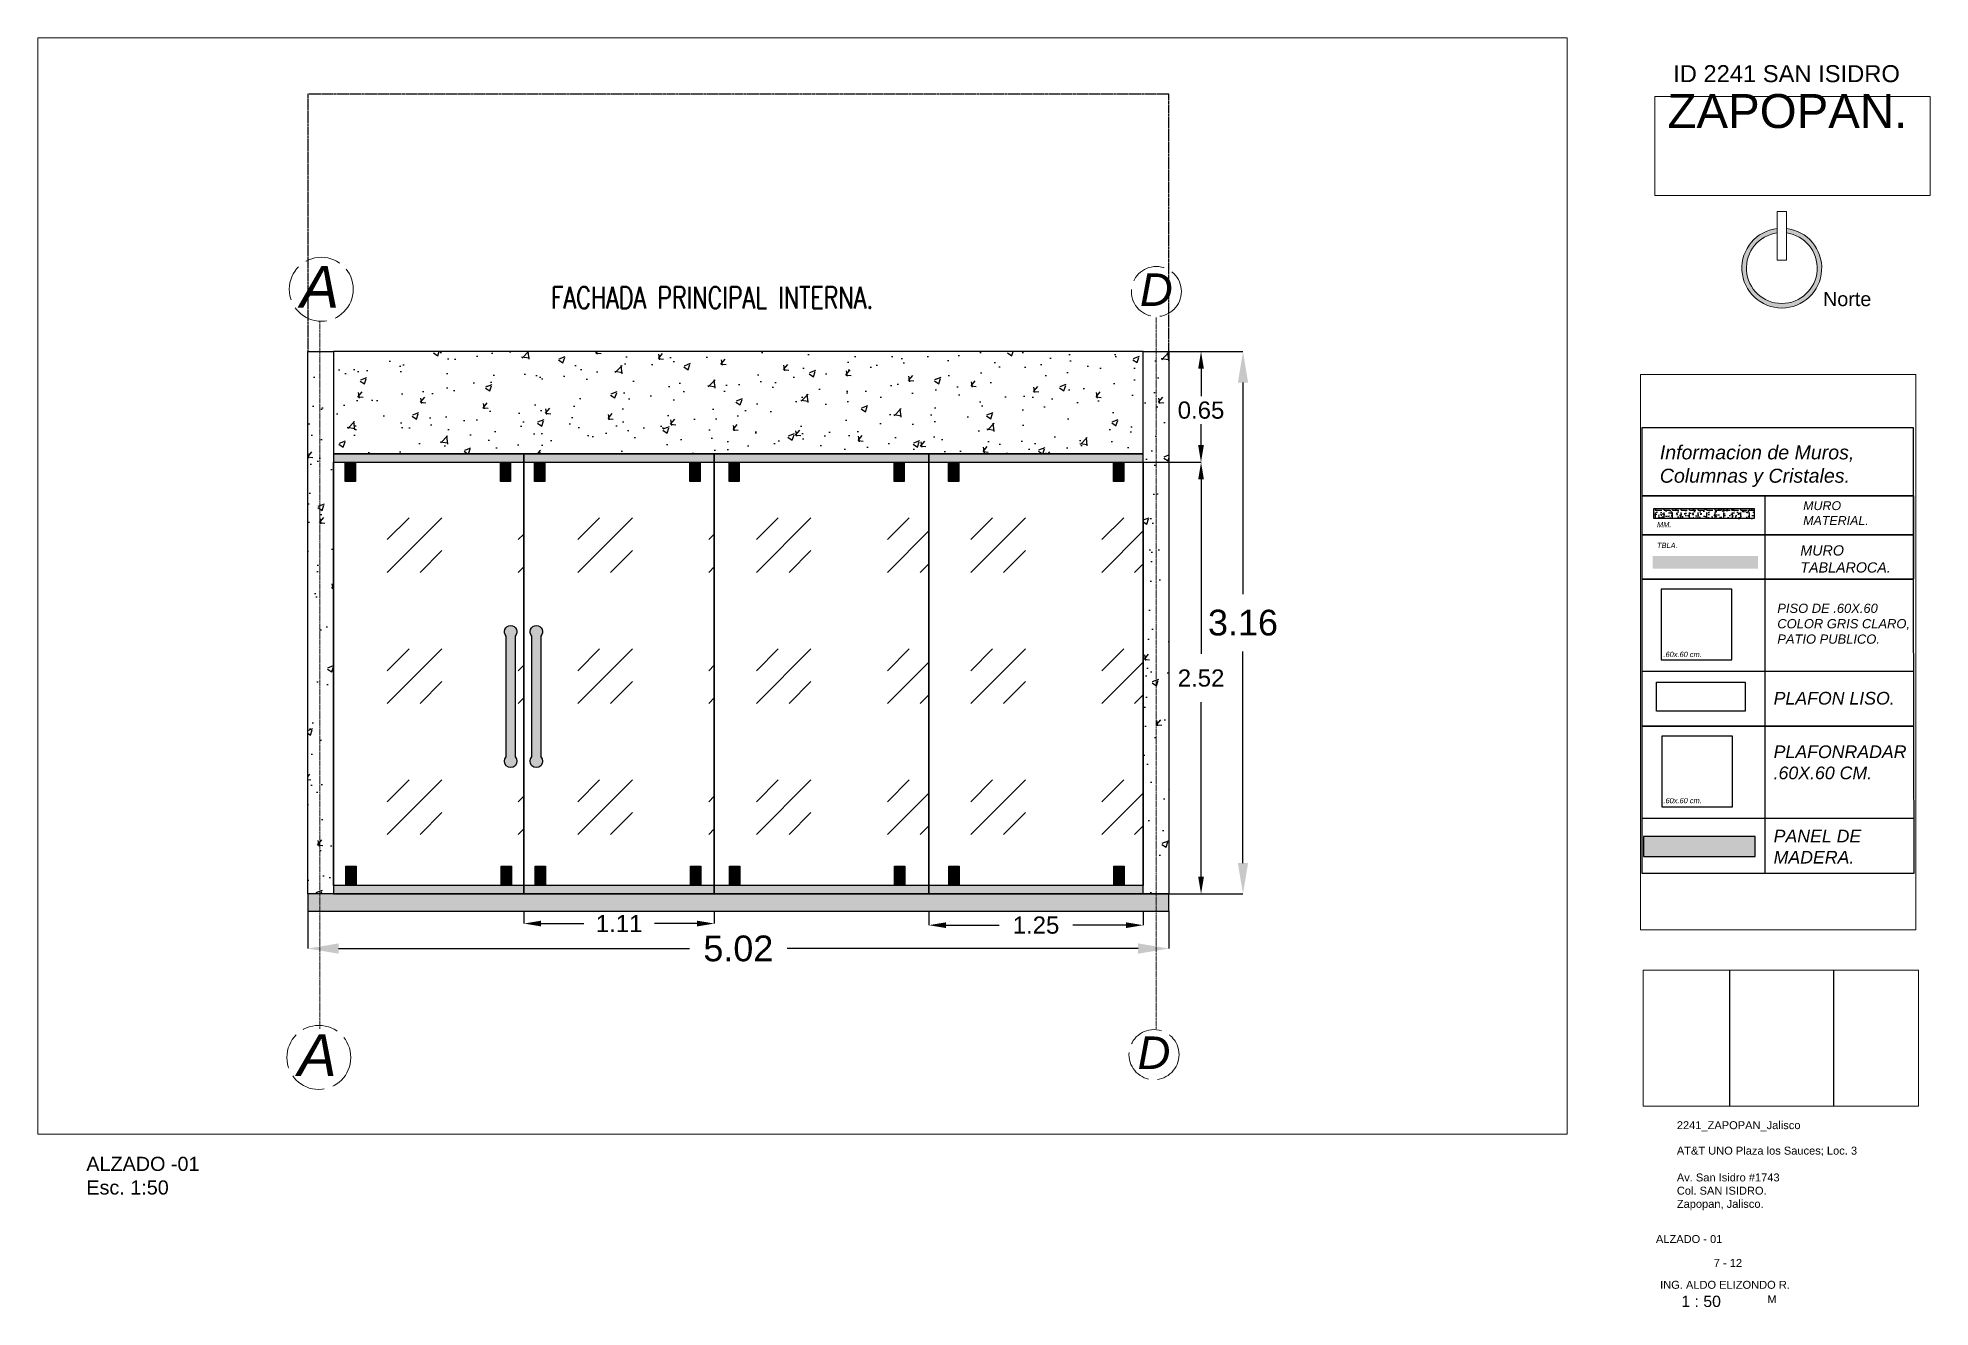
# Paper-space layout 'ARQ-07' of a CAD drawing. Header units: millimetres. Extents: x 82.4 to 166, y 72 to 128.1.
# The model-space entities are those that its viewports show. They can reach past a viewport. Long polylines and large blocks are cut down to what shows.
import ezdxf

# ---------------------------------------------------------------- set-up
doc = ezdxf.new("R2010")
doc.units = ezdxf.units.MM
doc.linetypes.add('ACAD_ISO02W100', pattern=[15, 12, -3])
doc.linetypes.add('X-PP-NEW$0$BBVA_Pyme_DZ Sinaloa_PP$0$HIDDEN', pattern=[0.375, 0.25, -0.125])
for name, color, linetype, lineweight in [('COTAS', 161, 'ACAD_ISO02W100', 20), ('INFORMACION DE AREAS', 252, 'Continuous', 18), ('SOLAPA', 250, 'Continuous', 18)]:
    doc.layers.add(name, color=color, linetype=linetype, lineweight=lineweight)
for name, color, linetype in [('CUADRO IMFORMATIVO', 93, 'Continuous'), ('IMAGENES', 191, 'Continuous'), ('MEDIDAS.', 75, 'Continuous'), ('MUROS ACABADO.', 201, 'Continuous'), ('TRAZO ARQUITECTONICO', 251, 'Continuous')]:
    doc.layers.add(name, color=color, linetype=linetype)
doc.styles.add('ROMANS', font='romans.shx', dxfattribs={"width": 0.75})
doc.styles.get("Standard").update_dxf_attribs({"font": 'arial.ttf'})
doc.dimstyles.get("Standard").update_dxf_attribs({"dimtxt": 0.15, "dimasz": 0.18, "dimexe": 0.18, "dimexo": 0.0625, "dimgap": 0.09, "dimtad": 0, "dimtih": 1, "dimtoh": 1, "dimzin": 0, "dimdsep": 46, "dimtxsty": 'Standard', "dimblk2": 'ARCHTICK', "dimcen": 0.09, "dimadec": 0, "dimazin": 0, "dimtfac": 1, "dimtofl": 0, "dimtmove": 0, "dimatfit": 3, "dimfxl": 1, "dimtolj": 1, "dimtzin": 0, "dimarcsym": 0})
picture_1 = doc.add_image_def('image23.png', size_in_pixel=(483, 660))
pattern_1 = [(49.99999999999999, (0, 0), (0.364369337992008, -0.03187817107780617), [0.0381, -0.4191]), (355, (0, 0), (-0.07048684284993868, 0.3821136904780703), [0.03048, -0.33528116834]), (100.4514447, (0.030364014, -0.002656507), (0.2938824941807066, 0.3502355038243902), [0.0323800176, -0.3561804892]), (46.18420000000002, (0, 0.1016), (0.5421580817842598, -0.0840846558654543), [0.05714999999999999, -0.6286499999999999]), (96.63555760999996, (0.0451798, 0.09459300000000001), (0.474808268103006, 0.4948522491954431), [0.04857004628, -0.53427121632]), (351.1841511700001, (0, 0.1016), (0.4748082681299541, 0.4948522491710653), [0.04571993414, -0.50291946384]), (21, (0.0508, 0.0762), (0.303228782538265, -0.2045303963741752), [0.0381, -0.4191]), (326.0000000000001, (0.0508, 0.0762), (0.1236040566952941, 0.3683759322446385), [0.03048, -0.33528]), (71.45144499999999, (0.0760690652, 0.0591558002), (0.4268328385574323, 0.1638455377718105), [0.03238001760000001, -0.3561798752]), (37.50000000000001, (0, 0), (0.006177206501183633, 0.1691100777463062), [0, -0.331216, 0, -0.34036, 0, -0.33655]), (7.499999999999999, (0, 0), (0.1336393250206115, 0.200361149636239), [0, -0.194056, 0, -0.323596, 0, -0.12827]), (327.5, (-0.113284, 0), (0.2711811903337428, -0.01145748798534689), [0, -0.127, 0, -0.39624, 0, -0.52578]), (317.5, (-0.164084, 0), (0.2962583627720361, 0.05085298206666606), [0, -0.1651, 0, -0.263144, 0, -0.37338])]
pattern_2 = [(45, (-88.43258126875298, 79.85819233107304), (0.7636753236814714, -7.993605777301127e-17), [0.45, -0.63]), (45, (-88.24166246875211, 79.85819233107304), (0.7636753236814714, -7.993605777301127e-17), [0.18, -0.8999999999999999]), (45, (-88.43258126875298, 80.049111131073), (0.7636753236814714, -7.993605777301127e-17), [0.18, -0.8999999999999999])]

# ---------------------------------------------------------------- blocks, each defined once
blk = doc.blocks.new('*D197')
at = {"layer": 'Defpoints', "color": 0, "transparency": 16777216}
for p in [(10966.15954034265, 3833.08188689311), (10966.15954034265, 3829.92188689311), (10966.59089951956, 3829.92188689311)]:
    blk.add_point(p, dxfattribs=at)
at = {"layer": 'MEDIDAS.', "color": 0, "lineweight": -2, "transparency": 16777216}
for p, q in [((10966.15954034265, 3833.08188689311), (10966.59089951956, 3833.08188689311)), ((10966.59089951956, 3832.90188689311), (10966.59089951956, 3831.668524000886)), ((10966.59089951956, 3830.10188689311), (10966.59089951956, 3831.335249785334)), ((10966.15954034265, 3829.92188689311), (10966.59089951956, 3829.92188689311))]:
    blk.add_line(p, q, dxfattribs=at)
at = {"layer": 'MEDIDAS.', "color": 0, "transparency": 16777216}
for points in [[(10966.56089951956, 3832.90188689311), (10966.62089951956, 3832.90188689311), (10966.59089951956, 3833.08188689311)], [(10966.56089951956, 3830.10188689311), (10966.62089951956, 3830.10188689311), (10966.59089951956, 3829.92188689311)]]:
    blk.add_solid(points, dxfattribs=at)
at = {"layer": 'MEDIDAS.', "color": 0, "transparency": 16777216, "insert": (10966.59089951956, 3831.501886893112), "char_height": 0.15, "attachment_point": 5}
blk.add_mtext('\\A1;3.16', dxfattribs=at)
blk = doc.blocks.new('_ArchTick')
at = {"color": 0, "linetype": 'ByBlock', "const_width": 0.15}
blk.add_lwpolyline([(-0.5, -0.5), (0.5, 0.5)], dxfattribs=at)
blk = doc.blocks.new('*D198')
at = {"layer": 'Defpoints', "color": 0, "transparency": 16777216}
for p in [(10966.15954034265, 3833.08188689311), (10966.3463416941, 3833.08188689311), (10966.16158639958, 3832.436886893111)]:
    blk.add_point(p, dxfattribs=at)
at = {"layer": 'MEDIDAS.', "color": 0, "lineweight": -2, "transparency": 16777216}
for p, q in [((10966.15954034265, 3833.08188689311), (10966.3463416941, 3833.08188689311)), ((10966.3463416941, 3832.98188689311), (10966.3463416941, 3832.821559504755)), ((10966.3463416941, 3832.53688689311), (10966.3463416941, 3832.65944490721)), ((10966.16158639958, 3832.436886893111), (10966.3463416941, 3832.436886893111))]:
    blk.add_line(p, q, dxfattribs=at)
at = {"layer": 'MEDIDAS.', "color": 0, "transparency": 16777216}
for points in [[(10966.32967502744, 3832.98188689311), (10966.36300836077, 3832.98188689311), (10966.3463416941, 3833.08188689311)], [(10966.32967502744, 3832.53688689311), (10966.36300836077, 3832.53688689311), (10966.3463416941, 3832.436886893111)]]:
    blk.add_solid(points, dxfattribs=at)
at = {"layer": 'MEDIDAS.', "color": 0, "transparency": 16777216, "insert": (10966.3463416941, 3832.740502205984), "char_height": 0.1, "attachment_point": 5}
blk.add_mtext('\\A1;0.65', dxfattribs=at)
blk = doc.blocks.new('*D199')
at = {"layer": 'Defpoints', "color": 0, "transparency": 16777216}
for p in [(10966.00954034265, 3832.436886893111), (10966.00954034265, 3829.92188689311), (10966.34652898468, 3829.92188689311)]:
    blk.add_point(p, dxfattribs=at)
at = {"layer": 'MEDIDAS.', "color": 0, "lineweight": -2, "transparency": 16777216}
for p, q in [((10966.00954034265, 3832.436886893111), (10966.34652898468, 3832.436886893111)), ((10966.34652898468, 3832.336886893111), (10966.34652898468, 3831.320444191882)), ((10966.34652898468, 3830.02188689311), (10966.34652898468, 3831.038329594338)), ((10966.00954034265, 3829.92188689311), (10966.34652898468, 3829.92188689311))]:
    blk.add_line(p, q, dxfattribs=at)
at = {"layer": 'MEDIDAS.', "color": 0, "transparency": 16777216}
for points in [[(10966.32986231801, 3832.336886893111), (10966.36319565135, 3832.336886893111), (10966.34652898468, 3832.436886893111)], [(10966.32986231801, 3830.02188689311), (10966.36319565135, 3830.02188689311), (10966.34652898468, 3829.92188689311)]]:
    blk.add_solid(points, dxfattribs=at)
at = {"layer": 'MEDIDAS.', "color": 0, "transparency": 16777216, "insert": (10966.34652898468, 3831.179386893112), "char_height": 0.1, "attachment_point": 5}
blk.add_mtext('\\A1;2.52', dxfattribs=at)
blk = doc.blocks.new('*D200')
at = {"layer": 'Defpoints', "color": 0, "transparency": 16777216}
for p in [(10961.13954034265, 3829.821886893109), (10966.15954034265, 3829.821886893109), (10966.15954034265, 3829.603403617609)]:
    blk.add_point(p, dxfattribs=at)
at = {"layer": 'MEDIDAS.', "color": 0, "lineweight": -2, "transparency": 16777216}
for p, q in [((10961.13954034265, 3829.821886893109), (10961.13954034265, 3829.603403617609)), ((10966.15954034265, 3829.821886893109), (10966.15954034265, 3829.603403617609)), ((10961.31954034265, 3829.603403617609), (10963.36549191155, 3829.603403617609)), ((10965.97954034265, 3829.603403617609), (10963.93358877376, 3829.603403617609))]:
    blk.add_line(p, q, dxfattribs=at)
at = {"layer": 'MEDIDAS.', "color": 0, "transparency": 16777216}
for points in [[(10961.31954034265, 3829.633403617609), (10961.31954034265, 3829.573403617609), (10961.13954034265, 3829.603403617609)], [(10965.97954034265, 3829.633403617609), (10965.97954034265, 3829.573403617609), (10966.15954034265, 3829.603403617609)]]:
    blk.add_solid(points, dxfattribs=at)
at = {"layer": 'MEDIDAS.', "color": 0, "transparency": 16777216, "insert": (10963.64954034265, 3829.603403617609), "char_height": 0.15, "attachment_point": 5}
blk.add_mtext('\\A1;5.02', dxfattribs=at)
blk = doc.blocks.new('*D201')
at = {"layer": 'Defpoints', "color": 0, "transparency": 16777216}
for p in [(10964.75954034265, 3829.821886893109), (10966.00954034265, 3829.821886893109), (10966.00954034265, 3829.739716339344)]:
    blk.add_point(p, dxfattribs=at)
at = {"layer": 'MEDIDAS.', "color": 0, "lineweight": -2, "transparency": 16777216}
for p, q in [((10964.75954034265, 3829.821886893109), (10964.75954034265, 3829.739716339344)), ((10966.00954034265, 3829.821886893109), (10966.00954034265, 3829.739716339344)), ((10964.85954034266, 3829.739716339344), (10965.16899464006, 3829.739716339344)), ((10965.90954034265, 3829.739716339344), (10965.60008604525, 3829.739716339344))]:
    blk.add_line(p, q, dxfattribs=at)
at = {"layer": 'MEDIDAS.', "color": 0, "transparency": 16777216}
for points in [[(10964.85954034266, 3829.756383006011), (10964.85954034266, 3829.723049672677), (10964.75954034265, 3829.739716339344)], [(10965.90954034265, 3829.756383006011), (10965.90954034265, 3829.723049672677), (10966.00954034265, 3829.739716339344)]]:
    blk.add_solid(points, dxfattribs=at)
at = {"layer": 'MEDIDAS.', "color": 0, "transparency": 16777216, "insert": (10965.38454034265, 3829.739716339344), "char_height": 0.1, "attachment_point": 5}
blk.add_mtext('\\A1;1.25', dxfattribs=at)
blk = doc.blocks.new('*D202')
at = {"layer": 'Defpoints', "color": 0, "transparency": 16777216}
for p in [(10962.39954034265, 3829.821886893109), (10963.50954034265, 3829.821886893109), (10962.39954034265, 3829.749245600725)]:
    blk.add_point(p, dxfattribs=at)
at = {"layer": 'MEDIDAS.', "color": 0, "lineweight": -2, "transparency": 16777216}
for p, q in [((10962.39954034265, 3829.821886893109), (10962.39954034265, 3829.749245600725)), ((10963.50954034265, 3829.821886893109), (10963.50954034265, 3829.749245600725)), ((10962.49954034265, 3829.749245600725), (10962.74902192519, 3829.749245600725)), ((10963.40954034265, 3829.749245600725), (10963.16005876012, 3829.749245600725))]:
    blk.add_line(p, q, dxfattribs=at)
at = {"layer": 'MEDIDAS.', "color": 0, "transparency": 16777216}
for points in [[(10962.49954034265, 3829.765912267392), (10962.49954034265, 3829.732578934058), (10962.39954034265, 3829.749245600725)], [(10963.40954034265, 3829.765912267392), (10963.40954034265, 3829.732578934058), (10963.50954034265, 3829.749245600725)]]:
    blk.add_solid(points, dxfattribs=at)
at = {"layer": 'MEDIDAS.', "color": 0, "transparency": 16777216, "insert": (10962.95454034265, 3829.749245600725), "char_height": 0.1, "attachment_point": 5}
blk.add_mtext('\\A1;1.11', dxfattribs=at)

msp = doc.modelspace()

# ---------------------------------------------------------------- hatches: boundary and pattern name
at = {"layer": 'CUADRO IMFORMATIVO'}
h = msp.add_hatch(dxfattribs=at)
h.set_pattern_fill('ANGLE', color=151, scale=0.01038536898508399)
h.set_pattern_definition([(0, (-11794.83589607991, -4063.511164120946), (0, 0.0725418023608117), [0.05275767444422669, -0.01978412791658501]), (90, (-11794.83589607991, -4063.511164120946), (-0.0725418023608117, 4.441904303277398e-18), [0.05275767444422669, -0.01978412791658501])])
h.paths.add_polyline_path([(10996.89496917255, 3821.204178518368), (10996.89496917255, 3821.28726147025), (10996.04255659702, 3821.28726147025), (10996.04255659702, 3821.204178518368)])
h = msp.add_hatch(dxfattribs=at)
h.set_pattern_fill('AR-CONC', color=140, scale=0.0005)
h.set_pattern_definition([(49.99999999999999, (0, 0), (0.09109233449800201, -0.007969542769451544), [0.009525, -0.104775]), (355, (0, 0), (-0.01762171071248467, 0.09552842261951758), [0.00762, -0.08382029208500001]), (100.4514447, (0.0075910035, -0.00066412675), (0.07347062354517664, 0.08755887595609756), [0.0080950044, -0.08904512229999999]), (46.18420000000002, (0, 0.0254), (0.135539520446065, -0.02102116396636357), [0.0142875, -0.1571625]), (96.63555760999996, (0.01129495, 0.02364825), (0.1187020670257515, 0.1237130622988608), [0.01214251157, -0.13356780408]), (351.1841511700001, (0, 0.0254), (0.1187020670324885, 0.1237130622927663), [0.011429983535, -0.12572986596]), (21, (0.0127, 0.01905), (0.07580719563456624, -0.05113259909354381), [0.009525, -0.104775]), (326.0000000000001, (0.0127, 0.01905), (0.03090101417382354, 0.09209398306115964), [0.00762, -0.08381999999999999]), (71.45144499999999, (0.0190172663, 0.01478895005), (0.1067082096393581, 0.04096138444295262), [0.008095004400000001, -0.0890449688]), (37.50000000000001, (0, 0), (0.001544301625295908, 0.04227751943657655), [0, -0.082804, 0, -0.08509, 0, -0.0841375]), (7.499999999999999, (0, 0), (0.03340983125515287, 0.05009028740905976), [0, -0.04851399999999999, 0, -0.080899, 0, -0.03206750000000001]), (327.5, (-0.028321, 0), (0.06779529758343569, -0.002864371996336722), [0, -0.03175, 0, -0.09906000000000001, 0, -0.131445]), (317.5, (-0.041021, 0), (0.07406459069300902, 0.01271324551666651), [0, -0.041275, 0, -0.065786, 0, -0.093345])])
h.paths.add_polyline_path([(10996.04255659702, 3821.20417851837), (10996.04255659702, 3821.28726147025), (10996.89496917255, 3821.287261470251), (10996.89496917255, 3821.20417851837)])
h = msp.add_hatch(color=151, dxfattribs=at)
h.dxf.hatch_style = 1
h.paths.add_polyline_path([(10996.92893274518, 3820.777767915394), (10996.92893274518, 3820.885297537411), (10996.03457245453, 3820.88529753741), (10996.03457245453, 3820.777749452708)])
at = {"layer": 'CUADRO IMFORMATIVO', "true_color": 0x9e4f00}
h = msp.add_hatch(color=34, dxfattribs=at)
h.dxf.hatch_style = 1
h.paths.add_polyline_path([(10996.90530637428, 3818.502865116934), (10995.95415030639, 3818.502865116934), (10995.95415030639, 3818.332689992735), (10996.90530637428, 3818.332689992735)])
at = {"layer": 'MUROS ACABADO.'}
h = msp.add_hatch(dxfattribs=at)
h.set_pattern_fill('AR-CONC', color=141, scale=0.002)
h.set_pattern_definition(pattern_1)
h.paths.add_polyline_path([(10961.13954034265, 3829.92188689311), (10961.13954034265, 3833.08188689311), (10961.28954034265, 3833.08188689311), (10961.28954034265, 3829.92188689311)])
h = msp.add_hatch(dxfattribs=at)
h.set_pattern_fill('AR-CONC', color=141, scale=0.002)
h.set_pattern_definition(pattern_1)
h.paths.add_polyline_path([(10961.28954034265, 3833.08188689311), (10961.28954034265, 3832.486886893111), (10966.00954034265, 3832.486886893111), (10966.00954034265, 3833.08188689311)])
h = msp.add_hatch(dxfattribs=at)
h.set_pattern_fill('AR-CONC', color=141, scale=0.002)
h.set_pattern_definition(pattern_1)
h.paths.add_polyline_path([(10966.00954034265, 3829.92188689311), (10966.00954034265, 3833.08188689311), (10966.15954034265, 3833.08188689311), (10966.15954034265, 3829.92188689311)])
h = msp.add_hatch(color=253, dxfattribs=at)
h.dxf.hatch_style = 1
h.paths.add_polyline_path([(10961.28954034265, 3832.486886893111), (10961.28954034265, 3832.436886893111), (10962.39954034265, 3832.436886893111), (10962.39954034265, 3832.486886893111)])
h = msp.add_hatch(color=253, dxfattribs=at)
h.dxf.hatch_style = 1
h.paths.add_polyline_path([(10962.39954034265, 3832.486886893111), (10962.39954034265, 3832.436886893111), (10963.50954034265, 3832.436886893111), (10963.50954034265, 3832.486886893111)])
h = msp.add_hatch(color=253, dxfattribs=at)
h.dxf.hatch_style = 1
h.paths.add_polyline_path([(10963.50954034265, 3832.436886893111), (10964.75954034265, 3832.436886893111), (10964.75954034265, 3832.486886893111), (10963.50954034265, 3832.486886893111)])
h = msp.add_hatch(color=253, dxfattribs=at)
h.dxf.hatch_style = 1
h.paths.add_polyline_path([(10964.75954034265, 3832.436886893111), (10966.00954034265, 3832.436886893111), (10966.00954034265, 3832.486886893111), (10964.75954034265, 3832.486886893111)])
h = msp.add_hatch(dxfattribs=at)
h.set_pattern_fill('GOST_GLASS', color=140, scale=0.09)
h.set_pattern_definition([(45, (-89.54258126874993, 79.85819233107304), (0.7636753236814714, -7.993605777301127e-17), [0.45, -0.63]), (45, (-89.35166246874905, 79.85819233107304), (0.7636753236814714, -7.993605777301127e-17), [0.18, -0.8999999999999999]), (45, (-89.54258126874993, 80.049111131073), (0.7636753236814714, -7.993605777301127e-17), [0.18, -0.8999999999999999])])
h.paths.add_polyline_path([(10961.28954034266, 3832.436886893111), (10962.39954034265, 3832.436886893111), (10962.39954034265, 3829.97188689311), (10961.28954034266, 3829.97188689311)])
h = msp.add_hatch(color=251, dxfattribs=at)
h.dxf.hatch_style = 1
h.paths.add_polyline_path([(10961.35786519487, 3832.436886893112), (10961.41769068861, 3832.436886893112), (10961.41769068861, 3832.325812944546), (10961.35786519487, 3832.325812944546)])
h = msp.add_hatch(color=251, dxfattribs=at)
h.dxf.hatch_style = 1
h.paths.add_polyline_path([(10962.26253064144, 3832.436886893111), (10962.32235613519, 3832.436886893111), (10962.32235613519, 3832.325812944545), (10962.26253064144, 3832.325812944545)])
h = msp.add_hatch(dxfattribs=at)
h.set_pattern_fill('GOST_GLASS', color=140, scale=0.09)
h.set_pattern_definition(pattern_2)
h.paths.add_polyline_path([(10962.39954034265, 3832.436886893111), (10963.50954034265, 3832.436886893111), (10963.50954034265, 3829.97188689311), (10962.39954034265, 3829.97188689311)])
h = msp.add_hatch(color=251, dxfattribs=at)
h.dxf.hatch_style = 1
h.paths.add_polyline_path([(10962.46101709264, 3832.436886893112), (10962.52084258639, 3832.436886893112), (10962.52084258639, 3832.325812944546), (10962.46101709264, 3832.325812944546)])
h = msp.add_hatch(color=251, dxfattribs=at)
h.dxf.hatch_style = 1
h.paths.add_polyline_path([(10963.36664828636, 3832.436886893111), (10963.4264737801, 3832.436886893111), (10963.4264737801, 3832.325812944545), (10963.36664828636, 3832.325812944545)])
h = msp.add_hatch(dxfattribs=at)
h.set_pattern_fill('GOST_GLASS', color=140, scale=0.09)
h.set_pattern_definition([(45, (-89.6825812687548, 79.85819233107304), (0.7636753236814714, -7.993605777301127e-17), [0.45, -0.63]), (45, (-89.49166246875393, 79.85819233107304), (0.7636753236814714, -7.993605777301127e-17), [0.18, -0.8999999999999999]), (45, (-89.6825812687548, 80.049111131073), (0.7636753236814714, -7.993605777301127e-17), [0.18, -0.8999999999999999])])
h.paths.add_polyline_path([(10963.50954034265, 3832.436886893111), (10964.75954034265, 3832.436886893111), (10964.75954034265, 3829.97188689311), (10963.50954034265, 3829.97188689311)])
h = msp.add_hatch(color=251, dxfattribs=at)
h.dxf.hatch_style = 1
h.paths.add_polyline_path([(10963.59522538522, 3832.436886893111), (10963.65505087896, 3832.436886893111), (10963.65505087896, 3832.325812944544), (10963.59522538522, 3832.325812944544)])
h = msp.add_hatch(color=251, dxfattribs=at)
h.dxf.hatch_style = 1
h.paths.add_polyline_path([(10964.55697157051, 3832.436886893111), (10964.61679706425, 3832.436886893111), (10964.61679706425, 3832.325812944544), (10964.55697157051, 3832.325812944544)])
h = msp.add_hatch(dxfattribs=at)
h.set_pattern_fill('GOST_GLASS', color=140, scale=0.09)
h.set_pattern_definition(pattern_2)
h.paths.add_polyline_path([(10964.75954034265, 3832.436886893111), (10966.00954034265, 3832.436886893111), (10966.00954034265, 3829.97188689311), (10964.75954034265, 3829.97188689311)])
h = msp.add_hatch(color=251, dxfattribs=at)
h.dxf.hatch_style = 1
h.paths.add_polyline_path([(10964.87441192855, 3832.436886893111), (10964.93423742229, 3832.436886893111), (10964.93423742229, 3832.325812944544), (10964.87441192855, 3832.325812944544)])
h = msp.add_hatch(color=251, dxfattribs=at)
h.dxf.hatch_style = 1
h.paths.add_polyline_path([(10965.83615811385, 3832.436886893111), (10965.89598360759, 3832.436886893111), (10965.89598360759, 3832.325812944544), (10965.83615811385, 3832.325812944544)])
h = msp.add_hatch(color=252, dxfattribs=at)
h.dxf.hatch_style = 1
edge = h.paths.add_edge_path()
edge.add_line((10962.34843493853, 3831.423976080599), (10962.34843493853, 3830.720623397841))
edge.add_arc((10962.32271375208, 3830.694902211386), 0.03637525072567364, -225.0000000000001, 45, ccw=False)
edge.add_line((10962.29699256562, 3830.720623397841), (10962.29699256562, 3831.423976080599))
edge.add_arc((10962.32271375208, 3831.449697267055), 0.03637525072567364, -44.999999999999886, 225, ccw=False)
h = msp.add_hatch(color=252, dxfattribs=at)
h.dxf.hatch_style = 1
edge = h.paths.add_edge_path()
edge.add_line((10962.49788249278, 3831.423976080599), (10962.49788249278, 3830.720623397841))
edge.add_arc((10962.47216130633, 3830.694902211386), 0.03637525072567364, -225.0000000000001, 45, ccw=False)
edge.add_line((10962.44644011987, 3830.720623397841), (10962.44644011987, 3831.423976080599))
edge.add_arc((10962.47216130633, 3831.449697267055), 0.03637525072567364, -44.999999999999886, 225, ccw=False)
h = msp.add_hatch(color=251, dxfattribs=at)
h.dxf.hatch_style = 1
h.paths.add_polyline_path([(10961.36214207505, 3830.082960841677), (10961.42196756879, 3830.082960841677), (10961.42196756879, 3829.97188689311), (10961.36214207505, 3829.97188689311)])
h = msp.add_hatch(color=251, dxfattribs=at)
h.dxf.hatch_style = 1
h.paths.add_polyline_path([(10962.26680752163, 3830.082960841676), (10962.32663301537, 3830.082960841676), (10962.32663301537, 3829.97188689311), (10962.26680752163, 3829.97188689311)])
h = msp.add_hatch(color=251, dxfattribs=at)
h.dxf.hatch_style = 1
h.paths.add_polyline_path([(10962.46529397283, 3830.082960841677), (10962.52511946657, 3830.082960841677), (10962.52511946657, 3829.97188689311), (10962.46529397283, 3829.97188689311)])
h = msp.add_hatch(color=251, dxfattribs=at)
h.dxf.hatch_style = 1
h.paths.add_polyline_path([(10963.37092516654, 3830.082960841676), (10963.43075066028, 3830.082960841676), (10963.43075066028, 3829.97188689311), (10963.37092516654, 3829.97188689311)])
h = msp.add_hatch(color=251, dxfattribs=at)
h.dxf.hatch_style = 1
h.paths.add_polyline_path([(10963.59776682505, 3830.082960841677), (10963.65759231879, 3830.082960841677), (10963.65759231879, 3829.97188689311), (10963.59776682505, 3829.97188689311)])
h = msp.add_hatch(color=251, dxfattribs=at)
h.dxf.hatch_style = 1
h.paths.add_polyline_path([(10964.55951301035, 3830.082960841677), (10964.61933850409, 3830.082960841677), (10964.61933850409, 3829.97188689311), (10964.55951301035, 3829.97188689311)])
h = msp.add_hatch(color=251, dxfattribs=at)
h.dxf.hatch_style = 1
h.paths.add_polyline_path([(10964.87695336839, 3830.082960841677), (10964.93677886213, 3830.082960841677), (10964.93677886213, 3829.97188689311), (10964.87695336839, 3829.97188689311)])
h = msp.add_hatch(color=251, dxfattribs=at)
h.dxf.hatch_style = 1
h.paths.add_polyline_path([(10965.83869955368, 3830.082960841677), (10965.89852504743, 3830.082960841677), (10965.89852504743, 3829.97188689311), (10965.83869955368, 3829.97188689311)])
h = msp.add_hatch(color=250, dxfattribs=at)
h.dxf.hatch_style = 1
h.paths.add_polyline_path([(10961.13954034265, 3829.92188689311), (10961.13954034265, 3829.821886893109), (10966.15954034265, 3829.821886893109), (10966.15954034265, 3829.92188689311)])
h = msp.add_hatch(color=253, dxfattribs=at)
h.dxf.hatch_style = 1
h.paths.add_polyline_path([(10961.28954034265, 3829.97188689311), (10961.28954034265, 3829.92188689311), (10962.39954034265, 3829.92188689311), (10962.39954034265, 3829.97188689311)])
h = msp.add_hatch(color=253, dxfattribs=at)
h.dxf.hatch_style = 1
h.paths.add_polyline_path([(10962.39954034265, 3829.97188689311), (10962.39954034265, 3829.92188689311), (10963.50954034265, 3829.92188689311), (10963.50954034265, 3829.97188689311)])
h = msp.add_hatch(color=253, dxfattribs=at)
h.dxf.hatch_style = 1
h.paths.add_polyline_path([(10963.50954034265, 3829.92188689311), (10964.75954034265, 3829.92188689311), (10964.75954034265, 3829.97188689311), (10963.50954034265, 3829.97188689311)])
h = msp.add_hatch(color=253, dxfattribs=at)
h.dxf.hatch_style = 1
h.paths.add_polyline_path([(10964.75954034265, 3829.92188689311), (10966.00954034265, 3829.92188689311), (10966.00954034265, 3829.97188689311), (10964.75954034265, 3829.97188689311)])

# ---------------------------------------------------------------- linework, layer by layer
at = {"layer": 'COTAS', "color": 166, "ltscale": 0.05}
for p, q in [((10961.21103119896, 3829.135591775049), (10961.21103119896, 3833.256834271427)), ((10966.08454034266, 3829.135591775049), (10966.08454034266, 3833.28026077915))]:
    msp.add_line(p, q, dxfattribs=at)
at = {"layer": 'COTAS', "color": 166}
for centre, radius in [((10961.2187344308, 3833.445409353052), 0.1863993865534202), ((10966.0859955506, 3833.43191945883), 0.1458394031414434), ((10961.20444381591, 3828.968954473121), 0.1863993865534202), ((10966.07233572315, 3828.985285804339), 0.1458394031414434)]:
    msp.add_circle(centre, radius, dxfattribs=at)
at = {"layer": 'CUADRO IMFORMATIVO'}
for p, q in [((10998.24784398991, 3821.972543861461), (10995.93999029341, 3821.972543861461)), ((10995.93999029341, 3821.972543861461), (10995.93999029341, 3821.396956559071)), ((10998.24784398991, 3821.396956559071), (10998.24784398991, 3821.972543861461)), ((10995.93999029341, 3821.396956559071), (10998.24784398991, 3821.396956559071)), ((10995.93999029341, 3821.396956559071), (10998.24784398991, 3821.396956559071)), ((10998.24784398991, 3821.396956559071), (10995.93999029341, 3821.396956559071)), ((10995.93999029341, 3821.396956559071), (10995.93999029341, 3820.68272263013)), ((10996.98536000941, 3821.396956559071), (10996.98536000941, 3820.68872936752)), ((10998.24784398991, 3821.396956559071), (10998.24784398991, 3820.68872936752)), ((10998.24784398991, 3820.68872936752), (10998.24784398991, 3821.39695655907)), ((10995.93999029341, 3821.064615348383), (10998.24784398991, 3821.064615348383)), ((10998.24784398991, 3821.064615348383), (10995.93999029341, 3821.064615348383)), ((10996.98536000941, 3821.00378861632), (10996.98536000941, 3818.191608023601)), ((10995.93999029341, 3820.68872936752), (10998.24784398991, 3820.68872936752)), ((10998.24784398991, 3820.68872936752), (10995.93999029341, 3820.68872936752)), ((10995.93999029341, 3820.682722630131), (10995.93999029342, 3818.191608023601)), ((10998.2553102375, 3818.191608023601), (10998.24784398992, 3820.682722630131)), ((10998.24784398992, 3819.903998301098), (10995.93999029342, 3819.903998301098)), ((10998.24784398992, 3819.903998301098), (10995.93999029342, 3819.903998301098)), ((10998.24784398992, 3819.440168695561), (10995.93999029342, 3819.440168695561)), ((10995.93999029342, 3819.440168695561), (10998.24784398992, 3819.440168695561)), ((10998.24784398993, 3818.655437629138), (10995.93999029343, 3818.655437629138)), ((10998.24784398994, 3818.655437629138), (10995.93999029343, 3818.655437629138)), ((10995.93999029342, 3818.191608023601), (10998.2553102375, 3818.191608023601))]:
    msp.add_line(p, q, dxfattribs=at)
at = {"layer": 'CUADRO IMFORMATIVO', "color": 151}
msp.add_lwpolyline([(10996.04255659702, 3821.20417851837), (10996.04255659702, 3821.28726147025), (10996.89496917255, 3821.287261470251), (10996.89496917255, 3821.20417851837)], close=True, dxfattribs=at)
at = {"layer": 'CUADRO IMFORMATIVO', "color": 144}
for points in [[(10996.10660395786, 3820.003256045511), (10996.70660395786, 3820.003256045511), (10996.70660395786, 3820.603256045511), (10996.10660395786, 3820.603256045511)], [(10996.06582691233, 3819.814044330939), (10996.82008345801, 3819.814044330939), (10996.82008345801, 3819.566239237124), (10996.06582691233, 3819.566239237124)], [(10996.11023907725, 3818.756288488374), (10996.71023907725, 3818.756288488374), (10996.71023907725, 3819.356288488374), (10996.11023907725, 3819.356288488374)]]:
    msp.add_lwpolyline(points, close=True, dxfattribs=at)
at = {"layer": 'CUADRO IMFORMATIVO', "color": 140}
msp.add_lwpolyline([(10996.90530637428, 3818.502865116934), (10995.95415030639, 3818.502865116934), (10995.95415030639, 3818.332689992735), (10996.90530637428, 3818.332689992735)], close=True, dxfattribs=at)
at = {"layer": 'TRAZO ARQUITECTONICO', "color": 144, "linetype": 'X-PP-NEW$0$BBVA_Pyme_DZ Sinaloa_PP$0$HIDDEN'}
msp.add_lwpolyline([(10966.15954034265, 3833.08188689311), (10966.15954034265, 3834.58188689311), (10961.13954034265, 3834.58188689311), (10961.13954034265, 3833.08188689311)], dxfattribs=at)
at = {"layer": 'TRAZO ARQUITECTONICO'}
for points in [[(10961.13954034265, 3829.92188689311), (10961.13954034265, 3833.08188689311), (10961.28954034265, 3833.08188689311), (10961.28954034265, 3829.92188689311), (10961.13954034265, 3829.92188689311)], [(10966.00954034265, 3829.92188689311), (10966.00954034265, 3833.08188689311), (10966.15954034265, 3833.08188689311), (10966.15954034265, 3829.92188689311), (10966.00954034265, 3829.92188689311)]]:
    msp.add_lwpolyline(points, dxfattribs=at)
for points in [[(10961.28954034265, 3833.08188689311), (10961.28954034265, 3832.486886893111), (10966.00954034265, 3832.486886893111), (10966.00954034265, 3833.08188689311)], [(10961.28954034265, 3832.486886893111), (10961.28954034265, 3832.436886893111), (10962.39954034265, 3832.436886893111), (10962.39954034265, 3832.486886893111)], [(10962.39954034265, 3832.486886893111), (10962.39954034265, 3832.436886893111), (10963.50954034265, 3832.436886893111), (10963.50954034265, 3832.486886893111)], [(10963.50954034265, 3832.436886893111), (10964.75954034265, 3832.436886893111), (10964.75954034265, 3832.486886893111), (10963.50954034265, 3832.486886893111)], [(10964.75954034265, 3832.436886893111), (10966.00954034265, 3832.436886893111), (10966.00954034265, 3832.486886893111), (10964.75954034265, 3832.486886893111)], [(10961.28954034266, 3832.436886893111), (10962.39954034265, 3832.436886893111), (10962.39954034265, 3829.97188689311), (10961.28954034266, 3829.97188689311)], [(10961.35786519487, 3832.436886893112), (10961.41769068861, 3832.436886893112), (10961.41769068861, 3832.325812944546), (10961.35786519487, 3832.325812944546)], [(10962.26253064144, 3832.436886893111), (10962.32235613519, 3832.436886893111), (10962.32235613519, 3832.325812944545), (10962.26253064144, 3832.325812944545)], [(10962.39954034265, 3832.436886893111), (10963.50954034265, 3832.436886893111), (10963.50954034265, 3829.97188689311), (10962.39954034265, 3829.97188689311)], [(10962.46101709264, 3832.436886893112), (10962.52084258639, 3832.436886893112), (10962.52084258639, 3832.325812944546), (10962.46101709264, 3832.325812944546)], [(10963.36664828636, 3832.436886893111), (10963.4264737801, 3832.436886893111), (10963.4264737801, 3832.325812944545), (10963.36664828636, 3832.325812944545)], [(10963.50954034265, 3832.436886893111), (10964.75954034265, 3832.436886893111), (10964.75954034265, 3829.97188689311), (10963.50954034265, 3829.97188689311)], [(10963.59522538522, 3832.436886893111), (10963.65505087896, 3832.436886893111), (10963.65505087896, 3832.325812944544), (10963.59522538522, 3832.325812944544)], [(10964.55697157051, 3832.436886893111), (10964.61679706425, 3832.436886893111), (10964.61679706425, 3832.325812944544), (10964.55697157051, 3832.325812944544)], [(10964.75954034265, 3832.436886893111), (10966.00954034265, 3832.436886893111), (10966.00954034265, 3829.97188689311), (10964.75954034265, 3829.97188689311)], [(10964.87441192855, 3832.436886893111), (10964.93423742229, 3832.436886893111), (10964.93423742229, 3832.325812944544), (10964.87441192855, 3832.325812944544)], [(10965.83615811385, 3832.436886893111), (10965.89598360759, 3832.436886893111), (10965.89598360759, 3832.325812944544), (10965.83615811385, 3832.325812944544)], [(10961.36214207505, 3830.082960841677), (10961.42196756879, 3830.082960841677), (10961.42196756879, 3829.97188689311), (10961.36214207505, 3829.97188689311)], [(10962.26680752163, 3830.082960841676), (10962.32663301537, 3830.082960841676), (10962.32663301537, 3829.97188689311), (10962.26680752163, 3829.97188689311)], [(10962.46529397283, 3830.082960841677), (10962.52511946657, 3830.082960841677), (10962.52511946657, 3829.97188689311), (10962.46529397283, 3829.97188689311)], [(10963.37092516654, 3830.082960841676), (10963.43075066028, 3830.082960841676), (10963.43075066028, 3829.97188689311), (10963.37092516654, 3829.97188689311)], [(10963.59776682505, 3830.082960841677), (10963.65759231879, 3830.082960841677), (10963.65759231879, 3829.97188689311), (10963.59776682505, 3829.97188689311)], [(10964.55951301035, 3830.082960841677), (10964.61933850409, 3830.082960841677), (10964.61933850409, 3829.97188689311), (10964.55951301035, 3829.97188689311)], [(10964.87695336839, 3830.082960841677), (10964.93677886213, 3830.082960841677), (10964.93677886213, 3829.97188689311), (10964.87695336839, 3829.97188689311)], [(10965.83869955368, 3830.082960841677), (10965.89852504743, 3830.082960841677), (10965.89852504743, 3829.97188689311), (10965.83869955368, 3829.97188689311)], [(10961.28954034265, 3829.97188689311), (10961.28954034265, 3829.92188689311), (10962.39954034265, 3829.92188689311), (10962.39954034265, 3829.97188689311)], [(10962.39954034265, 3829.97188689311), (10962.39954034265, 3829.92188689311), (10963.50954034265, 3829.92188689311), (10963.50954034265, 3829.97188689311)], [(10963.50954034265, 3829.92188689311), (10964.75954034265, 3829.92188689311), (10964.75954034265, 3829.97188689311), (10963.50954034265, 3829.97188689311)], [(10964.75954034265, 3829.92188689311), (10966.00954034265, 3829.92188689311), (10966.00954034265, 3829.97188689311), (10964.75954034265, 3829.97188689311)]]:
    msp.add_lwpolyline(points, close=True, dxfattribs=at)
for points in [[(10962.34843493853, 3831.423976080599), (10962.34843493853, 3830.720623397841, -2.414213562373095), (10962.29699256562, 3830.720623397841), (10962.29699256562, 3831.423976080599, -2.414213562373095)], [(10962.49788249278, 3831.423976080599), (10962.49788249278, 3830.720623397841, -2.414213562373095), (10962.44644011987, 3830.720623397841), (10962.44644011987, 3831.423976080599, -2.414213562373095)]]:
    msp.add_lwpolyline(points, format="xyb", close=True, dxfattribs=at)
at = {"layer": 'TRAZO ARQUITECTONICO', "color": 250}
msp.add_lwpolyline([(10961.13954034265, 3829.92188689311), (10961.13954034265, 3829.821886893109), (10966.15954034265, 3829.821886893109), (10966.15954034265, 3829.92188689311)], close=True, dxfattribs=at)

# ---------------------------------------------------------------- texts
at = {"layer": 'COTAS', "color": 166, "attachment_point": 1}
for s, insert, char_height in [('{\\fArial|b0|i1|c0|p34;A}', (10961.09618409327, 3833.580757883194), 0.2428180434479124), ('{\\fArial|b0|i1|c0|p34;D}', (10965.9901118226, 3833.537816528648), 0.1899815186262309), ('{\\fArial|b0|i1|c0|p34;A}', (10961.08189347839, 3829.104303003262), 0.2428180434479124), ('{\\fArial|b0|i1|c0|p34;D}', (10965.97645199515, 3829.091182874157), 0.1899815186262309)]:
    msp.add_mtext_dynamic_manual_height_columns(s, width=0.03032255829748465, gutter_width=8.818076655504683, heights=[0], dxfattribs=dict(at, insert=insert, char_height=char_height))
at = {"layer": 'CUADRO IMFORMATIVO', "color": 7, "attachment_point": 1}
for s, insert, char_height in [('{\\fArial|b0|i1|c0|p34;Informacion de Muros, \\PColumnas y Cristales.}', (10996.0943172335, 3821.82425310851), 0.1188849283249704), ('{\\fArial|b0|i1|c0|p34;MURO \\PMATERIAL.}', (10997.31182972061, 3821.34995200857), 0.07550493107023425), ('{\\fArial|b0|i1|c0|p34;MURO \\PTABLAROCA.}', (10997.28785240233, 3820.975663335899), 0.08675567847793238), ('{\\fArial|b0|i1|c0|p34;PISO DE .60X.60\\PCOLOR GRIS CLARO, \\PPATIO PUBLICO. }', (10997.09221987895, 3820.480132013928), 0.07848615468126045)]:
    msp.add_mtext_dynamic_manual_height_columns(s, width=3.702998878402042, gutter_width=12.5, heights=[0], dxfattribs=dict(at, insert=insert, char_height=char_height))
at = {"layer": 'CUADRO IMFORMATIVO', "color": 210, "char_height": 0.04515687790330214, "attachment_point": 1}
for s, insert in [('{\\fArial|b0|i1|c0|p34;MM.}', (10996.07033813753, 3821.174225992652)), ('{\\fArial|b0|i1|c0|p34;TBLA.}', (10996.07033813753, 3820.997455083244)), ('{\\fArial|b0|i1|c0|p34;.60x.60 cm.}', (10996.12468922594, 3820.071793601111)), ('{\\fArial|b0|i1|c0|p34;.60x.60 cm.}', (10996.12468922594, 3818.830754839897))]:
    msp.add_mtext_dynamic_manual_height_columns(s, width=3.702998878402042, gutter_width=12.5, heights=[0], dxfattribs=dict(at, insert=insert))
at = {"layer": 'CUADRO IMFORMATIVO', "color": 255, "char_height": 0.1077166288193573, "attachment_point": 1}
for s, insert in [('{\\fArial|b0|i1|c0|p34;PLAFON LISO.}', (10997.06073847826, 3819.731026631483)), ('{\\fArial|b0|i1|c0|p34;PLAFONRADAR\\P.60X.60 CM.}', (10997.06073847826, 3819.276466975297)), ('{\\fArial|b0|i1|c0|p34;PANEL DE \\PMADERA.}', (10997.06073847826, 3818.560667829971))]:
    msp.add_mtext_dynamic_manual_height_columns(s, width=3.702998878402042, gutter_width=12.5, heights=[0], dxfattribs=dict(at, insert=insert))
at = {"layer": 'INFORMACION DE AREAS', "color": 154, "style": 'ROMANS', "width": 0.75}
msp.add_text('FACHADA PRINCIPAL INTERNA.', height=0.1267945910836259, dxfattribs=at).set_placement((10962.55782117507, 3833.333541745946))

# ---------------------------------------------------------------- dimensions: what is measured, and where the dimension line sits
at = {"layer": 'MEDIDAS.', "color": 144}
for base, p1, p2, angle, override, picture, middle, dimtype in [((10966.59089951956, 3829.92188689311), (10966.15954034265, 3833.08188689311), (10966.15954034265, 3829.92188689311), 90, {"dimasz": 0.18, "dimexe": 0, "dimexo": 0}, '*D197', (10966.59089951956, 3831.501886893112), 160), ((10966.3463416941, 3833.08188689311), (10966.16158639958, 3832.436886893111), (10966.15954034265, 3833.08188689311), 90, {"dimtxt": 0.1, "dimasz": 0.1, "dimexe": 0, "dimexo": 0, "dimgap": 0.03}, '*D198', (10966.3463416941, 3832.740502205984), 160), ((10966.34652898468, 3829.92188689311), (10966.00954034265, 3832.436886893111), (10966.00954034265, 3829.92188689311), 270, {"dimtxt": 0.1, "dimasz": 0.1, "dimexe": 0, "dimexo": 0}, '*D199', (10966.34652898468, 3831.179386893112), 161)]:
    dim = msp.add_linear_dim(base=base, p1=p1, p2=p2, angle=angle, dimstyle='Standard', override=override, dxfattribs=at)
    dim.commit()
    dim.dimension.update_dxf_attribs({"geometry": picture, "text_midpoint": middle, "dimtype": dimtype})
for base, p1, p2, override, picture, middle in [((10966.15954034265, 3829.603403617609), (10961.13954034265, 3829.821886893109), (10966.15954034265, 3829.821886893109), {"dimexe": 0, "dimexo": 0}, '*D200', (10963.64954034265, 3829.603403617609)), ((10962.39954034265, 3829.749245600725), (10963.50954034265, 3829.821886893109), (10962.39954034265, 3829.821886893109), {"dimtxt": 0.1, "dimasz": 0.1, "dimexe": 0, "dimexo": 0}, '*D202', (10962.95454034265, 3829.749245600725)), ((10966.00954034265, 3829.739716339344), (10964.75954034265, 3829.821886893109), (10966.00954034265, 3829.821886893109), {"dimtxt": 0.1, "dimasz": 0.1, "dimexe": 0, "dimexo": 0}, '*D201', (10965.38454034265, 3829.739716339344))]:
    dim = msp.add_linear_dim(base=base, p1=p1, p2=p2, dimstyle='Standard', override=override, dxfattribs=at)
    dim.commit()
    dim.dimension.update_dxf_attribs({"geometry": picture, "text_midpoint": middle, "dimtype": 160})

# ---------------------------------------------------------------- pictures from other files: only their frames are drawn
at = {"layer": 'IMAGENES', "color": 113}
image = msp.add_image(picture_1, insert=(10984.80282187293, 3828.306324934521), size_in_units=(6.390579518391111, 8.732468907118289), dxfattribs=at)
image.dxf.flags = 7

psp = doc.layouts.new('ARQ-07')

# ---------------------------------------------------------------- hatches: boundary and pattern name
at = {"layer": 'SOLAPA'}
h = psp.add_hatch(color=256, dxfattribs=at)
h.dxf.hatch_style = 1
h.paths.add_polyline_path([(159.6261568354097, 119.6517769903662), (159.6261568354097, 119.4499706049439, -15.46363737350827), (159.2235748776729, 119.4499706049439), (159.2235748776729, 119.6517769903662, 17.46135985350219)])

# ---------------------------------------------------------------- linework, layer by layer
psp.add_lwpolyline([(159.2235748776729, 118.2439410169153), (159.2235748776729, 120.400334299434), (159.6261568354096, 120.400334299434), (159.6261568354097, 118.2439410169153)], close=True, dxfattribs=at)
for radius, start, end in [(1.763171006201276, 96.55541881129838, 83.44458118870494), (1.562853878118289, 97.4000843361545, 82.59991566384389)]:
    psp.add_arc((159.4248658565413, 117.9001337792827), radius, start, end, dxfattribs=at)

# ---------------------------------------------------------------- texts
at = {"layer": 'SOLAPA', "attachment_point": 1}
for s, width, heights, insert, char_height in [('\\pi1.9783;ID 2241 SAN ISIDRO', 13.8272861707967, [0], (152.6470331727744, 126.8604862062608), 0.75), ('\\pi1.7276;ZAPOPAN.', 13.8272861707967, [3.921059643227038], (152.6470331727744, 125.585229964658), 1.5), ('Norte', 22.68618438501301, [0], (161.2446773241195, 116.845805555203), 0.625), ('2241_ZAPOPAN_Jalisco', 23.37132025916401, [0], (154.7886592139891, 80.22463644533514), 0.35), ('ALZADO -01\\PEsc. 1:50', 22.68618438501301, [0], (84.53300909827578, 78.6541351620602), 0.625), ('AT&T UNO Plaza los Sauces; Loc. 3', 23.37132025916401, [0], (154.7886592139891, 79.09971568046518), 0.35), ('Av. San Isidro #1743\\PCol. SAN ISIDRO.\\PZapopan, Jalisco.', 23.37132025916401, [4.461383526276343], (154.7886592139891, 77.91620838532845), 0.35), ('ALZADO - 01', 6.309777870308437, [1.861564670615401], (153.8654762689326, 75.19671920860252), 0.35), ('\\pi2.5542;7 - 12', 6.309777870308437, [1.460263174850304], (153.8654762689326, 74.14325146974464), 0.35), ('ING. ALDO ELIZONDO R.', 12.25026875477442, [0], (154.0501197618538, 73.17554916258742), 0.35), ('\\pi0.93798;1 : 50', 3.514093497465808, [1.254503903245919], (154.0501197618538, 72.52113179993019), 0.5), ('M', 2.80980558826775, [1.29736187897204], (158.787798848099, 72.54256078779325), 0.35)]:
    psp.add_mtext_dynamic_manual_height_columns(s, width=width, gutter_width=12.5, heights=heights, dxfattribs=dict(at, insert=insert, char_height=char_height))

# ---------------------------------------------------------------- viewports
at = {"layer": 'MUROS ACABADO.', "color": 7, "true_color": 0xfcfcfc, "view_target_point": (10971.2455568788, 3809.091182823533)}
vp = psp.add_viewport(center=(116.1705307419276, 103.8570780209267), size=(67.56015126974376, 48.41931643591533), view_center_point=(-7.221577916425304, 22.62457004356565), view_height=6.389041054082554, dxfattribs=at)
vp.frozen_layers = ['IMAGENES', 'SOLAPA']
at = {"layer": 'MUROS ACABADO.', "color": 7, "true_color": 0xfcfcfc}
for center, size, view_center_point, view_height, status in [((159.8971177885506, 123.2920024053979), (12.16157426641621, 4.376167877591143), (11002.39155809901, 3808.876702009817), 0.8341169860073465, 5), ((159.2713281867063, 100.9384893076513), (12.16157426641621, 24.53561070576494), (10997.10070241154, 3820.068319345502), 4.717773203451786, 3), ((159.3830723516908, 83.8932617992269), (12.16157426641621, 6.004202380256757), (10987.95181045363, 3832.678964589747), 8.372700542063285, 4)]:
    psp.add_viewport(center=center, size=size, view_center_point=view_center_point, view_height=view_height, status=status, dxfattribs=at)

doc.saveas('drawing.dxf')
